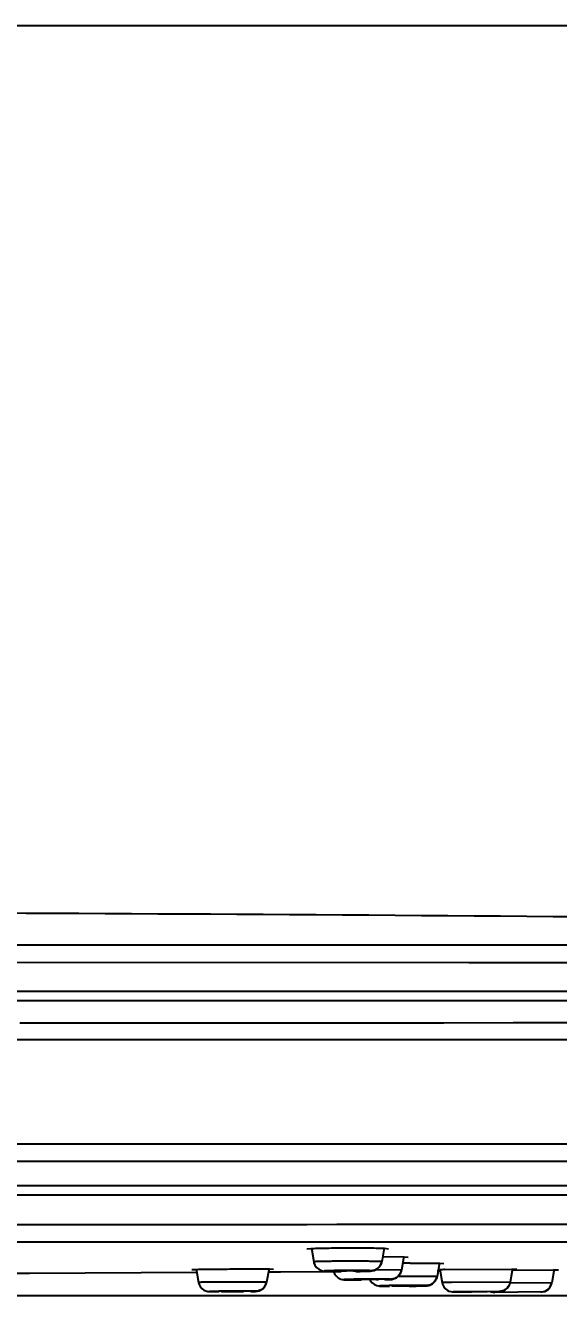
# Model space of a CAD drawing. Header units: inches. Extents: x 440 to 1212, y -520 to 27.
# Drawn here: x 672.9 to 697.1, y -99.6 to -42.2 of the extents above; entities that cross this region are included whole.
import ezdxf

# ---------------------------------------------------------------- set-up
doc = ezdxf.new("R2010")
doc.units = ezdxf.units.IN
doc.header["$LTSCALE"] = 1.21
doc.header["$MEASUREMENT"] = 0
doc.header["$PDMODE"] = 3
doc.header["$PDSIZE"] = 0.3125
doc.layers.get('0').update_dxf_attribs({"linetype": 'CONTINUOUS'})
doc.layers.get('Defpoints').update_dxf_attribs({"linetype": 'CONTINUOUS'})
doc.layers.add('DIM', color=2, linetype='CONTINUOUS')
doc.styles.get("Standard").update_dxf_attribs({"font": 'txt', "width": 0.8})
doc.dimstyles.new('사본 ISO-25', dxfattribs={"dimtxt": 4, "dimasz": 4, "dimexe": 1.25, "dimexo": 0.625, "dimgap": 1, "dimtad": 1, "dimtoh": 1, "dimdec": 1, "dimdsep": 46, "dimtxsty": 'Standard', "dimcen": 2.5, "dimclrd": 3, "dimclre": 3, "dimclrt": 4, "dimadec": 0, "dimazin": 0, "dimtfac": 1, "dimtdec": 1, "dimtmove": 0, "dimatfit": 3, "dimfxl": 1, "dimtfillclr": 4, "dimarcsym": 0})

# ---------------------------------------------------------------- blocks, each defined once
blk = doc.blocks.new('*D1')
at = {"layer": 'Defpoints', "color": 0, "transparency": 16777216}
for p in [(649.293, -42.179), (649.294, -99.63), (856.093, -99.628)]:
    blk.add_point(p, dxfattribs=at)
at = {"layer": 'DIM', "color": 3, "lineweight": -2, "transparency": 16777216}
for p, q in [((649.918, -42.179), (857.343, -42.177)), ((856.093, -50.177), (856.093, -91.628)), ((649.919, -99.63), (857.343, -99.628))]:
    blk.add_line(p, q, dxfattribs=at)
at = {"layer": 'DIM', "color": 3, "transparency": 16777216}
for points in [[(857.426, -50.177), (854.759, -50.177), (856.093, -42.177)], [(857.426, -91.628), (854.76, -91.628), (856.093, -99.628)]]:
    blk.add_solid(points, dxfattribs=at)
at = {"layer": 'DIM', "color": 4, "transparency": 16777216, "insert": (861.093, -70.903), "char_height": 8, "attachment_point": 5, "rotation": 270.00052}
blk.add_mtext('56.8', dxfattribs=at)

msp = doc.modelspace()

# ---------------------------------------------------------------- linework, layer by layer
at = {"color": 7, "linetype": 'Continuous'}
for p, q in [((657.967, -83.759), (710.016, -83.766)), ((670.909, -84.555), (692.982, -84.559)), ((692.982, -84.559), (693.376, -84.559)), ((693.376, -84.559), (693.827, -84.559)), ((693.827, -84.559), (694.252, -84.559)), ((694.252, -84.559), (694.598, -84.559)), ((694.598, -84.559), (696.064, -84.56)), ((696.064, -84.56), (696.733, -84.56)), ((696.733, -84.56), (700.06, -84.56)), ((765.106, -85.882), (517.984, -85.882)), ((692.667, -86.305), (671.08, -86.305)), ((693.165, -86.305), (692.667, -86.305)), ((693.59, -86.305), (693.165, -86.305)), ((695.549, -86.305), (693.59, -86.305)), ((695.798, -86.305), (695.549, -86.305)), ((696.503, -86.305), (695.798, -86.305)), ((696.824, -86.305), (696.503, -86.305)), ((696.974, -86.305), (696.824, -86.305)), ((700.059, -86.305), (696.974, -86.305)), ((680.492, -87.302), (672.657, -87.302)), ((680.636, -87.302), (680.492, -87.302)), ((681.447, -87.302), (680.636, -87.302)), ((683.638, -87.302), (681.447, -87.302)), ((683.943, -87.302), (683.638, -87.302)), ((684.087, -87.303), (683.943, -87.302)), ((684.983, -87.303), (684.087, -87.303)), ((685.713, -87.303), (684.983, -87.303)), ((686.601, -87.303), (685.713, -87.303)), ((688.215, -87.302), (686.601, -87.303)), ((689.301, -87.302), (688.215, -87.302)), ((690.189, -87.302), (689.301, -87.302)), ((690.485, -87.302), (690.189, -87.302)), ((691.67, -87.301), (690.485, -87.302)), ((691.85, -87.301), (691.67, -87.301)), ((694.998, -87.298), (691.85, -87.301)), ((695.115, -87.298), (694.998, -87.298)), ((695.289, -87.298), (695.115, -87.298)), ((695.361, -87.298), (695.289, -87.298)), ((697.647, -87.294), (695.361, -87.298)), ((649.293, -88.055), (693.095, -88.051)), ((693.095, -88.051), (695.363, -88.049)), ((695.363, -88.049), (697.647, -88.046)), ((649.293, -92.768), (722.282, -92.768)), ((698.516, -93.564), (649.293, -93.563)), ((649.293, -94.655), (697.94, -94.655)), ((517.979, -95.074), (780.609, -95.074)), ((670.464, -96.408), (685.458, -96.407)), ((685.458, -96.407), (685.661, -96.407)), ((685.661, -96.407), (687.009, -96.406)), ((687.009, -96.406), (688.008, -96.406)), ((688.008, -96.406), (689.359, -96.406)), ((689.359, -96.406), (704.515, -96.404)), ((649.293, -97.196), (710.007, -97.191)), ((685.66, -97.522), (685.839, -97.501)), ((685.857, -97.487), (685.966, -98.106)), ((689.158, -97.476), (689.048, -98.099)), ((689.175, -97.491), (689.354, -97.511)), ((689.021, -98.195), (689.047, -98.099)), ((689.047, -98.099), (689.04, -98.096)), ((689.099, -97.867), (690.063, -97.88)), ((690.046, -97.86), (689.936, -98.485)), ((690.063, -97.88), (690.243, -97.895)), ((690.331, -98.163), (691.676, -98.17)), ((691.66, -98.145), (691.55, -98.771)), ((691.676, -98.17), (691.857, -98.18)), ((671.572, -98.618), (672.917, -98.613)), ((672.917, -98.613), (673.099, -98.612)), ((673.099, -98.612), (680.667, -98.573)), ((680.443, -98.453), (680.624, -98.444)), ((680.64, -98.418), (680.748, -99.034)), ((683.941, -98.398), (683.831, -99.023)), ((683.913, -98.557), (684.458, -98.554)), ((683.957, -98.426), (684.138, -98.433)), ((684.458, -98.554), (686.854, -98.537)), ((686.337, -98.504), (686.34, -98.505)), ((686.34, -98.505), (686.463, -98.52)), ((686.463, -98.52), (686.6, -98.53)), ((686.888, -98.495), (686.465, -98.515)), ((686.6, -98.53), (686.892, -98.537)), ((689.929, -98.482), (688.752, -98.468)), ((689.931, -98.762), (689.772, -98.763)), ((689.909, -98.58), (689.936, -98.484)), ((689.936, -98.484), (689.929, -98.482)), ((691.542, -98.769), (690.508, -98.761)), ((691.525, -98.86), (691.55, -98.77)), ((691.55, -98.77), (691.542, -98.769)), ((691.548, -98.505), (691.682, -98.504)), ((691.67, -98.431), (691.778, -99.046)), ((691.905, -98.456), (694.986, -98.435)), ((694.971, -98.403), (694.86, -99.03)), ((694.956, -98.479), (696.871, -98.464)), ((694.986, -98.435), (695.167, -98.438)), ((696.857, -98.428), (696.746, -99.055)), ((696.871, -98.464), (697.053, -98.462)), ((683.459, -99.421), (683.557, -99.385)), ((683.557, -99.385), (683.655, -99.322)), ((683.655, -99.322), (683.74, -99.234)), ((683.831, -99.023), (683.823, -99.022)), ((687.252, -98.899), (687.256, -98.899)), ((687.256, -98.899), (687.353, -98.908)), ((687.353, -98.908), (687.49, -98.916)), ((687.775, -98.888), (687.354, -98.904)), ((687.49, -98.916), (687.783, -98.921)), ((688.817, -99.175), (688.899, -99.192)), ((688.897, -99.192), (688.899, -99.192)), ((688.899, -99.192), (688.967, -99.197)), ((688.967, -99.196), (689.105, -99.202)), ((689.388, -99.181), (688.968, -99.193)), ((689.105, -99.202), (689.399, -99.204)), ((689.145, -99.203), (689.238, -99.204)), ((689.509, -99.192), (690.505, -99.185)), ((690.28, -99.202), (690.6, -99.198)), ((690.6, -99.198), (690.853, -99.193)), ((691.12, -99.18), (691.18, -99.168)), ((691.18, -99.168), (691.283, -99.129)), ((691.283, -99.129), (691.387, -99.059)), ((691.387, -99.059), (691.474, -98.96)), ((691.474, -98.96), (691.528, -98.849)), ((692.201, -99.04), (691.778, -99.045)), ((691.778, -99.045), (691.797, -99.119)), ((691.797, -99.119), (691.85, -99.228)), ((694.852, -99.029), (692.201, -99.04)), ((696.738, -99.055), (694.844, -99.065)), ((694.852, -99.029), (694.86, -99.03)), ((696.738, -99.055), (696.746, -99.055)), ((681.204, -99.446), (681.205, -99.446)), ((681.205, -99.446), (681.248, -99.447)), ((681.248, -99.447), (681.387, -99.45)), ((681.667, -99.437), (681.249, -99.445)), ((681.387, -99.45), (681.681, -99.451)), ((681.431, -99.451), (681.588, -99.451)), ((683.337, -99.434), (681.667, -99.437)), ((681.79, -99.443), (682.785, -99.438)), ((683.375, -99.434), (683.386, -99.433)), ((683.386, -99.433), (683.459, -99.421)), ((692.256, -99.458), (692.279, -99.458)), ((694.367, -99.441), (692.279, -99.457)), ((692.279, -99.458), (693.116, -99.456)), ((692.819, -99.454), (693.814, -99.446)), ((693.951, -99.449), (694.367, -99.442)), ((693.991, -99.456), (694.159, -99.484)), ((696.253, -99.467), (694.159, -99.484))]:
    msp.add_line(p, q, dxfattribs=at)
for points in [[(685.966, -98.105), (685.975, -98.147), (686.018, -98.256), (686.09, -98.357), (686.191, -98.441), (686.317, -98.499), (686.337, -98.504)], [(688.824, -98.433), (688.944, -98.326), (689.021, -98.195)], [(686.34, -98.505), (686.355, -98.509), (686.437, -98.521), (686.506, -98.527), (686.594, -98.531), (686.707, -98.534)], [(686.707, -98.534), (686.845, -98.537), (687.011, -98.539), (687.207, -98.541)], [(686.864, -98.537), (686.905, -98.642), (686.976, -98.742), (687.075, -98.827)], [(687.874, -98.538), (688.068, -98.535), (688.233, -98.531)], [(688.233, -98.531), (688.365, -98.527), (688.467, -98.523), (688.543, -98.518), (688.608, -98.511), (688.697, -98.492), (688.824, -98.433)], [(689.711, -98.82), (689.832, -98.713), (689.909, -98.58)], [(680.749, -99.034), (680.765, -99.101), (680.818, -99.214), (680.895, -99.308), (680.987, -99.378), (681.083, -99.421), (681.168, -99.442), (681.205, -99.446)], [(683.277, -99.439), (683.313, -99.438), (683.341, -99.437), (683.368, -99.435), (683.414, -99.43), (683.494, -99.411), (683.584, -99.371), (683.67, -99.309)], [(683.67, -99.309), (683.746, -99.226), (683.804, -99.117)], [(683.74, -99.234), (683.803, -99.119), (683.831, -99.023)], [(687.075, -98.827), (687.199, -98.885), (687.252, -98.899)], [(687.256, -98.899), (687.272, -98.902), (687.335, -98.91), (687.391, -98.913), (687.46, -98.916), (687.549, -98.918), (687.657, -98.92)], [(687.657, -98.92), (687.786, -98.921), (687.937, -98.922), (688.108, -98.923)], [(688.517, -98.921), (688.526, -98.944), (688.608, -99.05), (688.711, -99.129), (688.817, -99.175)], [(688.897, -99.192), (688.912, -99.194), (688.961, -99.198), (689.009, -99.2), (689.069, -99.201), (689.145, -99.203)], [(689.185, -98.912), (689.295, -98.908), (689.378, -98.905), (689.441, -98.901), (689.497, -98.896), (689.583, -98.878), (689.711, -98.82)], [(690.853, -99.193), (690.948, -99.19), (691.019, -99.188), (691.07, -99.185), (691.124, -99.179), (691.225, -99.154), (691.345, -99.092)], [(691.078, -99.184), (691.102, -99.182), (691.12, -99.18)], [(691.345, -99.092), (691.454, -98.987), (691.525, -98.86)], [(691.85, -99.228), (691.92, -99.315), (692.002, -99.38), (692.089, -99.424), (692.174, -99.449), (692.237, -99.457), (692.256, -99.458)], [(694.387, -99.442), (694.414, -99.44), (694.484, -99.428), (694.571, -99.399), (694.653, -99.353), (694.729, -99.288), (694.793, -99.205), (694.84, -99.106), (694.86, -99.03)], [(696.258, -99.467), (696.422, -99.438), (696.559, -99.363), (696.662, -99.257), (696.725, -99.134), (696.746, -99.055)], [(681.204, -99.446), (681.216, -99.447), (681.247, -99.448), (681.279, -99.449), (681.319, -99.45), (681.431, -99.451)], [(683.111, -99.442), (683.176, -99.441), (683.277, -99.439)]]:
    msp.add_lwpolyline(points, dxfattribs=at)
for centre, radius, start, end in [((649.368, -5784.399), 5702.104, 89.391393, 89.775119), ((690.769, -227.661), 129.498, 90.19352, 90.34353), ((690.614, -251.983), 153.222, 90.03951, 90.25532), ((692.039, -119.969), 21.513, 91.02488, 91.17402), ((692.573, -150.16), 51.708, 90.74019, 91.01783), ((696.246, -98.969), 0.499, 299.05572, 350.09887), ((696.249, -98.974), 0.493, 270.46948, 299.05293)]:
    msp.add_arc(centre, radius, start, end, dxfattribs=at)
for points, knots in [([(685.839, -97.501), (685.934, -97.496), (686.161, -97.488), (686.717, -97.475), (687.507, -97.468), (688.297, -97.47), (688.853, -97.48), (689.08, -97.486), (689.175, -97.491)], [0, 0, 0, 0, 0.085803, 0.204267, 0.499992, 0.795728, 0.914198, 1, 1, 1, 1]), ([(689.04, -98.096), (689.033, -98.095), (689.014, -98.094), (688.958, -98.09), (688.856, -98.087), (688.699, -98.083), (688.499, -98.08), (688.263, -98.078), (687.999, -98.076), (687.718, -98.076), (687.43, -98.076), (687.145, -98.077), (686.872, -98.079), (686.657, -98.082), (686.499, -98.084), (686.393, -98.086), (686.297, -98.088), (686.212, -98.091), (686.139, -98.093), (686.079, -98.095), (686.037, -98.097), (686.01, -98.099), (685.994, -98.1), (685.983, -98.102), (685.973, -98.103), (685.969, -98.104), (685.966, -98.105), (685.966, -98.106)], [0, 0, 0, 0, 0.007135, 0.018791, 0.054831, 0.106471, 0.172059, 0.249745, 0.336557, 0.429115, 0.523997, 0.617795, 0.707367, 0.789726, 0.827309, 0.861995, 0.893333, 0.920954, 0.944644, 0.964243, 0.979659, 0.985773, 0.990808, 0.994749, 0.997587, 0.999319, 1, 1, 1, 1]), ([(689.04, -98.096), (689.03, -98.151), (688.991, -98.262), (688.878, -98.399), (688.724, -98.488), (688.609, -98.508), (688.553, -98.509)], [0, 0, 0, 0, 0.242725, 0.500684, 0.75823, 1, 1, 1, 1]), ([(680.624, -98.444), (680.719, -98.442), (680.947, -98.438), (681.502, -98.431), (682.29, -98.425), (683.078, -98.423), (683.634, -98.424), (683.861, -98.425), (683.957, -98.426)], [0, 0, 0, 0, 0.085968, 0.204461, 0.499941, 0.795457, 0.913987, 1, 1, 1, 1]), ([(686.465, -98.515), (686.464, -98.515), (686.462, -98.516), (686.459, -98.516), (686.458, -98.518), (686.459, -98.518)], [0, 0, 0, 0, 0.443675, 0.831102, 1, 1, 1, 1]), ([(686.459, -98.518), (686.459, -98.518), (686.46, -98.519), (686.462, -98.52), (686.463, -98.52)], [0, 0, 0, 0, 0.162848, 1, 1, 1, 1]), ([(688.553, -98.509), (688.545, -98.507), (688.524, -98.505), (688.484, -98.501), (688.427, -98.499), (688.322, -98.495), (688.156, -98.491), (687.927, -98.489), (687.668, -98.488), (687.319, -98.489), (687.057, -98.491), (686.888, -98.495)], [0, 0, 0, 0, 0.014616, 0.038616, 0.072327, 0.115944, 0.22956, 0.370527, 0.528981, 0.69434, 1, 1, 1, 1]), ([(687.007, -98.516), (687.007, -98.515), (687.012, -98.515), (687.017, -98.514), (687.029, -98.513), (687.044, -98.511), (687.064, -98.51), (687.099, -98.509), (687.151, -98.507), (687.222, -98.505), (687.304, -98.504), (687.393, -98.503), (687.517, -98.502), (687.665, -98.502), (687.804, -98.504), (687.897, -98.506), (687.947, -98.507), (687.981, -98.51), (687.998, -98.511), (688.003, -98.512)], [0, 0, 0, 0, 0.002607, 0.009593, 0.02099, 0.036711, 0.056652, 0.080695, 0.140093, 0.212543, 0.295551, 0.386085, 0.480766, 0.668912, 0.832697, 0.897939, 0.948634, 0.983044, 1, 1, 1, 1]), ([(687.009, -98.517), (687.008, -98.517), (687.008, -98.517), (687.007, -98.516), (687.007, -98.516)], [0, 0, 0, 0, 0.668141, 1, 1, 1, 1]), ([(688.003, -98.512), (688.004, -98.512), (688.004, -98.513), (688.005, -98.513), (688.005, -98.513)], [0, 0, 0, 0, 0.668393, 1, 1, 1, 1]), ([(688.551, -98.514), (688.554, -98.514), (688.562, -98.512), (688.555, -98.509), (688.553, -98.509)], [0, 0, 0, 0, 0.5597, 1, 1, 1, 1]), ([(689.929, -98.482), (689.919, -98.537), (689.879, -98.648), (689.767, -98.785), (689.613, -98.874), (689.498, -98.894), (689.442, -98.895)], [0, 0, 0, 0, 0.24278, 0.500726, 0.758234, 1, 1, 1, 1]), ([(691.542, -98.769), (691.532, -98.824), (691.493, -98.934), (691.38, -99.072), (691.227, -99.161), (691.112, -99.181), (691.056, -99.181)], [0, 0, 0, 0, 0.242829, 0.500761, 0.758235, 1, 1, 1, 1]), ([(683.823, -99.022), (683.803, -99.021), (683.746, -99.02), (683.637, -99.019), (683.479, -99.018), (683.19, -99.017), (682.86, -99.018), (682.499, -99.018), (682.211, -99.019), (681.927, -99.021), (681.655, -99.022), (681.44, -99.024), (681.282, -99.025), (681.176, -99.026), (681.08, -99.027), (680.995, -99.028), (680.923, -99.029), (680.87, -99.03), (680.834, -99.031), (680.812, -99.031), (680.793, -99.032), (680.778, -99.032), (680.766, -99.033), (680.756, -99.033), (680.752, -99.034), (680.749, -99.033), (680.749, -99.034)], [0, 0, 0, 0, 0.019064, 0.055326, 0.107117, 0.172782, 0.337248, 0.429727, 0.524504, 0.61818, 0.707625, 0.789867, 0.8274, 0.862048, 0.893366, 0.920976, 0.944664, 0.964268, 0.972509, 0.979696, 0.985819, 0.990863, 0.994816, 0.997663, 0.999392, 1, 1, 1, 1]), ([(683.823, -99.022), (683.813, -99.077), (683.774, -99.187), (683.661, -99.325), (683.507, -99.413), (683.392, -99.434), (683.337, -99.434)], [0, 0, 0, 0, 0.242851, 0.500787, 0.75825, 1, 1, 1, 1]), ([(687.354, -98.904), (687.353, -98.904), (687.351, -98.904), (687.349, -98.905), (687.348, -98.906), (687.348, -98.907), (687.348, -98.907)], [0, 0, 0, 0, 0.464131, 0.704788, 0.856137, 1, 1, 1, 1]), ([(687.348, -98.907), (687.348, -98.907), (687.35, -98.908), (687.351, -98.908), (687.353, -98.908)], [0, 0, 0, 0, 0.158699, 1, 1, 1, 1]), ([(689.442, -98.895), (689.434, -98.893), (689.413, -98.892), (689.348, -98.888), (689.228, -98.885), (689.044, -98.882), (688.814, -98.881), (688.556, -98.88), (688.206, -98.882), (687.945, -98.885), (687.775, -98.888)], [0, 0, 0, 0, 0.014688, 0.038777, 0.116273, 0.230011, 0.371035, 0.529473, 0.694739, 1, 1, 1, 1]), ([(687.895, -98.904), (687.895, -98.903), (687.9, -98.903), (687.905, -98.902), (687.917, -98.901), (687.933, -98.9), (687.952, -98.899), (687.976, -98.898), (688.004, -98.897), (688.048, -98.896), (688.109, -98.895), (688.191, -98.894), (688.28, -98.893), (688.404, -98.892), (688.526, -98.892), (688.643, -98.892), (688.72, -98.893), (688.784, -98.894), (688.834, -98.895), (688.868, -98.897), (688.886, -98.897), (688.892, -98.899)], [0, 0, 0, 0, 0.002494, 0.009421, 0.020764, 0.036424, 0.056297, 0.080264, 0.108096, 0.13949, 0.211747, 0.294557, 0.384905, 0.479428, 0.667423, 0.754012, 0.831371, 0.89683, 0.947832, 0.982625, 1, 1, 1, 1]), ([(687.897, -98.905), (687.897, -98.905), (687.896, -98.905), (687.895, -98.904), (687.895, -98.904)], [0, 0, 0, 0, 0.697208, 1, 1, 1, 1]), ([(688.892, -98.899), (688.892, -98.899), (688.893, -98.899), (688.893, -98.899), (688.893, -98.899)], [0, 0, 0, 0, 0.697737, 1, 1, 1, 1]), ([(688.968, -99.193), (688.967, -99.194), (688.965, -99.194), (688.963, -99.194), (688.962, -99.194), (688.962, -99.195), (688.962, -99.195), (688.962, -99.195)], [0, 0, 0, 0, 0.469686, 0.708525, 0.851401, 0.913591, 1, 1, 1, 1]), ([(688.962, -99.195), (688.963, -99.196), (688.964, -99.196), (688.966, -99.196), (688.967, -99.196)], [0, 0, 0, 0, 0.15607, 1, 1, 1, 1]), ([(691.056, -99.181), (691.035, -99.179), (690.97, -99.177), (690.842, -99.174), (690.657, -99.173), (690.427, -99.173), (690.168, -99.173), (689.819, -99.175), (689.558, -99.178), (689.388, -99.181)], [0, 0, 0, 0, 0.038957, 0.116632, 0.230492, 0.371569, 0.529984, 0.695149, 1, 1, 1, 1]), ([(689.441, -98.899), (689.443, -98.899), (689.451, -98.897), (689.444, -98.895), (689.442, -98.895)], [0, 0, 0, 0, 0.550229, 1, 1, 1, 1]), ([(689.511, -99.193), (689.51, -99.192), (689.51, -99.192), (689.509, -99.192), (689.509, -99.192)], [0, 0, 0, 0, 0.721993, 1, 1, 1, 1]), ([(690.505, -99.185), (690.505, -99.186), (690.506, -99.186), (690.507, -99.186), (690.507, -99.186)], [0, 0, 0, 0, 0.722771, 1, 1, 1, 1]), ([(691.055, -99.184), (691.057, -99.184), (691.065, -99.183), (691.058, -99.181), (691.056, -99.181)], [0, 0, 0, 0, 0.538207, 1, 1, 1, 1]), ([(694.852, -99.029), (694.842, -99.084), (694.803, -99.194), (694.691, -99.332), (694.538, -99.421), (694.422, -99.441), (694.367, -99.442)], [0, 0, 0, 0, 0.242895, 0.500804, 0.758231, 1, 1, 1, 1]), ([(681.249, -99.445), (681.247, -99.445), (681.246, -99.445), (681.244, -99.446), (681.243, -99.446), (681.242, -99.446), (681.243, -99.447), (681.243, -99.447)], [0, 0, 0, 0, 0.486705, 0.729994, 0.868767, 0.913518, 1, 1, 1, 1]), ([(681.243, -99.447), (681.243, -99.447), (681.245, -99.447), (681.247, -99.447), (681.248, -99.447)], [0, 0, 0, 0, 0.155131, 1, 1, 1, 1]), ([(681.792, -99.444), (681.791, -99.444), (681.791, -99.444), (681.79, -99.444), (681.79, -99.443)], [0, 0, 0, 0, 0.73905, 1, 1, 1, 1]), ([(682.785, -99.438), (682.786, -99.438), (682.786, -99.438), (682.788, -99.438), (682.788, -99.438)], [0, 0, 0, 0, 0.739792, 1, 1, 1, 1]), ([(683.336, -99.436), (683.338, -99.436), (683.346, -99.435), (683.339, -99.434), (683.337, -99.434)], [0, 0, 0, 0, 0.524613, 1, 1, 1, 1]), ([(692.279, -99.457), (692.277, -99.457), (692.269, -99.458), (692.277, -99.458), (692.279, -99.458)], [0, 0, 0, 0, 0.513568, 1, 1, 1, 1]), ([(692.821, -99.454), (692.821, -99.454), (692.82, -99.454), (692.819, -99.454), (692.819, -99.454)], [0, 0, 0, 0, 0.746482, 1, 1, 1, 1]), ([(693.814, -99.446), (693.815, -99.446), (693.815, -99.446), (693.817, -99.446), (693.817, -99.446)], [0, 0, 0, 0, 0.747383, 1, 1, 1, 1]), ([(694.367, -99.442), (694.369, -99.442), (694.377, -99.442), (694.369, -99.441), (694.367, -99.441)], [0, 0, 0, 0, 0.513553, 1, 1, 1, 1])]:
    msp.add_open_spline(points, degree=3, knots=knots, dxfattribs=at)

# ---------------------------------------------------------------- dimensions: what is measured, and where the dimension line sits
at = {"layer": 'DIM'}
dim = msp.add_aligned_dim(p1=(649.293, -42.179), p2=(649.294, -99.63), distance=206.799, text='56.8', dimstyle='사본 ISO-25', override={"dimtxt": 8, "dimasz": 8}, dxfattribs=at)
dim.commit()
dim.dimension.update_dxf_attribs({"geometry": '*D1', "text_midpoint": (861.093, -70.903)})

doc.saveas('drawing.dxf')
